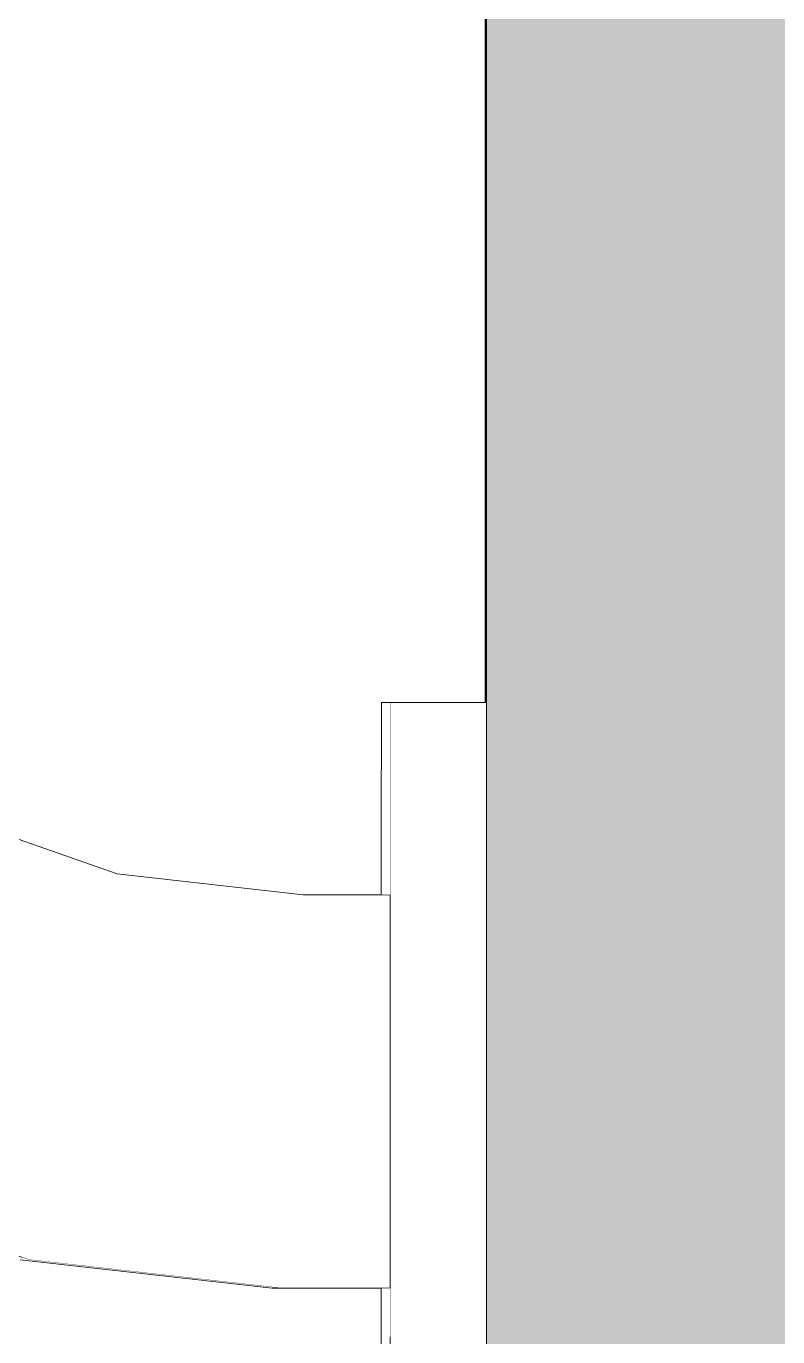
# Model space of a CAD drawing. Header units: millimetres. Extents: x -46169 to 135069, y -86316 to 18123.
# Drawn here: x 115736.4 to 115774.6, y -80692.7 to -80626 of the extents above; entities that cross this region are included whole.
import ezdxf

# ---------------------------------------------------------------- set-up
doc = ezdxf.new("R2010")
doc.units = ezdxf.units.MM
doc.header["$MEASUREMENT"] = 0
doc.linetypes.add('Wipeout_Contour', pattern=[1000, 0, -1000])
doc.layers.add('New_A-25-M_Wall_Int', color=7, linetype='Continuous')
doc.layers.add('New_A-35-M_FFE_Sanitary', color=7, linetype='Continuous')
for name, color, linetype, lineweight, true_color in [('New_A-25-M_Wall_Int_Pen_No__107', 7, 'Continuous', 15, 0xa6a6a6), ('New_A-25-M_Wall_Int_Pen_No__27', 7, 'Continuous', 50, 0x2a2a2a), ('New_A-35-M_FFE_Sanitary_Pen_No__74', 7, 'Continuous', 20, 0x606060)]:
    doc.layers.add(name, color=color, linetype=linetype, lineweight=lineweight, true_color=true_color)

# ---------------------------------------------------------------- blocks, each defined once
blk = doc.blocks.new('Section Elem_65_3', base_point=(188935.419, -81480.184))
at = {"layer": 'New_A-25-M_Wall_Int_Pen_No__107', "linetype": 'Continuous', "lineweight": 0, "true_color": 0xd2d2d2}
blk.add_hatch(color=254, dxfattribs=at).paths.add_polyline_path([(115759.796, -79210.218), (115759.796, -81480.184), (115859.796, -81480.184), (115859.796, -79210.218)])
at = {"layer": 'New_A-25-M_Wall_Int_Pen_No__27', "linetype": 'Continuous'}
blk.add_line((115759.796, -79210.218), (115759.796, -81480.184), dxfattribs=at)
blk = doc.blocks.new('Section Elem_150_3', base_point=(188935.419, -81480.184))
at = {"color": 254, "linetype": 'Wipeout_Contour', "lineweight": 0, "ltscale": 564323.238889}
blk.add_wipeout([(115723.879, -80684.298), (115736.574, -80688.74), (115736.601, -80688.621), (115723.932, -80684.188)], dxfattribs=at).dxf.layer = 'New_A-35-M_FFE_Sanitary'
at = {"color": 254, "linetype": 'Wipeout_Contour', "lineweight": 0, "ltscale": 564431.032146}
blk.add_wipeout([(115754.935, -80692.654), (115754.936, -80696.709), (115759.796, -80696.709), (115759.796, -80692.654)], dxfattribs=at).dxf.layer = 'New_A-35-M_FFE_Sanitary'
at = {"color": 254, "linetype": 'Wipeout_Contour', "lineweight": 0, "ltscale": 564322.938489}
blk.add_wipeout([(115723.932, -80684.188), (115736.601, -80688.621), (115736.695, -80688.207), (115724.116, -80683.805)], dxfattribs=at).dxf.layer = 'New_A-35-M_FFE_Sanitary'
at = {"color": 254, "linetype": 'Wipeout_Contour', "lineweight": 0, "ltscale": 564322.32276}
blk.add_wipeout([(115724.116, -80683.805), (115736.695, -80688.207), (115736.853, -80687.511), (115724.425, -80683.162)], dxfattribs=at).dxf.layer = 'New_A-35-M_FFE_Sanitary'
at = {"color": 254, "linetype": 'Wipeout_Contour', "lineweight": 0, "ltscale": 564371.75985}
blk.add_wipeout([(115736.574, -80688.74), (115749.378, -80690.183), (115749.384, -80690.061), (115736.601, -80688.621)], dxfattribs=at).dxf.layer = 'New_A-35-M_FFE_Sanitary'
at = {"color": 254, "linetype": 'Wipeout_Contour', "lineweight": 0, "ltscale": 564321.410265}
blk.add_wipeout([(115724.425, -80683.162), (115736.853, -80687.511), (115737.071, -80686.555), (115724.85, -80682.278)], dxfattribs=at).dxf.layer = 'New_A-35-M_FFE_Sanitary'
at = {"color": 254, "linetype": 'Wipeout_Contour', "lineweight": 0, "ltscale": 564371.262771}
blk.add_wipeout([(115736.601, -80688.621), (115749.384, -80690.061), (115749.407, -80689.64), (115736.695, -80688.207)], dxfattribs=at).dxf.layer = 'New_A-35-M_FFE_Sanitary'
at = {"color": 254, "linetype": 'Wipeout_Contour', "lineweight": 0, "ltscale": 564320.228613}
blk.add_wipeout([(115725.379, -80681.18), (115724.85, -80682.278), (115737.071, -80686.555), (115737.342, -80685.367)], dxfattribs=at).dxf.layer = 'New_A-35-M_FFE_Sanitary'
at = {"color": 254, "linetype": 'Wipeout_Contour', "lineweight": 0, "ltscale": 564370.235807}
blk.add_wipeout([(115736.695, -80688.207), (115749.407, -80689.64), (115749.447, -80688.93), (115736.853, -80687.511)], dxfattribs=at).dxf.layer = 'New_A-35-M_FFE_Sanitary'
at = {"color": 254, "linetype": 'Wipeout_Contour', "lineweight": 0, "ltscale": 564403.512142}
blk.add_wipeout([(115749.378, -80690.183), (115754.935, -80690.183), (115754.935, -80690.061), (115749.384, -80690.061)], dxfattribs=at).dxf.layer = 'New_A-35-M_FFE_Sanitary'
at = {"color": 254, "linetype": 'Wipeout_Contour', "lineweight": 0, "ltscale": 564318.813623}
blk.add_wipeout([(115725.379, -80681.18), (115737.342, -80685.367), (115737.658, -80683.983), (115725.994, -80679.902)], dxfattribs=at).dxf.layer = 'New_A-35-M_FFE_Sanitary'
at = {"color": 254, "linetype": 'Wipeout_Contour', "lineweight": 0, "ltscale": 564368.709938}
blk.add_wipeout([(115736.853, -80687.511), (115749.447, -80688.93), (115749.501, -80687.956), (115737.071, -80686.555)], dxfattribs=at).dxf.layer = 'New_A-35-M_FFE_Sanitary'
at = {"color": 254, "linetype": 'Wipeout_Contour', "lineweight": 0, "ltscale": 564402.91241}
blk.add_wipeout([(115749.384, -80690.061), (115754.935, -80690.061), (115754.935, -80689.64), (115749.407, -80689.639)], dxfattribs=at).dxf.layer = 'New_A-35-M_FFE_Sanitary'
at = {"color": 254, "linetype": 'Wipeout_Contour', "lineweight": 0, "ltscale": 564317.208231}
blk.add_wipeout([(115725.994, -80679.902), (115737.658, -80683.983), (115738.008, -80682.446), (115726.678, -80678.481)], dxfattribs=at).dxf.layer = 'New_A-35-M_FFE_Sanitary'
at = {"color": 254, "linetype": 'Wipeout_Contour', "lineweight": 0, "ltscale": 564366.731392}
blk.add_wipeout([(115737.342, -80685.367), (115737.071, -80686.555), (115749.501, -80687.956), (115749.569, -80686.745)], dxfattribs=at).dxf.layer = 'New_A-35-M_FFE_Sanitary'
at = {"color": 254, "linetype": 'Wipeout_Contour', "lineweight": 0, "ltscale": 564401.668056}
blk.add_wipeout([(115749.407, -80689.64), (115754.935, -80689.64), (115754.935, -80688.931), (115749.447, -80688.93)], dxfattribs=at).dxf.layer = 'New_A-35-M_FFE_Sanitary'
at = {"layer": 'New_A-35-M_FFE_Sanitary_Pen_No__74', "linetype": 'Continuous'}
blk.add_line((115723.879, -80684.298), (115736.574, -80688.74), dxfattribs=at)
at = {"color": 254, "linetype": 'Wipeout_Contour', "lineweight": 0, "ltscale": 564315.461194}
blk.add_wipeout([(115726.678, -80678.481), (115738.008, -80682.446), (115738.384, -80680.802), (115727.41, -80676.962)], dxfattribs=at).dxf.layer = 'New_A-35-M_FFE_Sanitary'
at = {"color": 254, "linetype": 'Wipeout_Contour', "lineweight": 0, "ltscale": 564364.360208}
blk.add_wipeout([(115737.342, -80685.367), (115749.569, -80686.745), (115749.648, -80685.335), (115737.658, -80683.983)], dxfattribs=at).dxf.layer = 'New_A-35-M_FFE_Sanitary'
at = {"color": 254, "linetype": 'Wipeout_Contour', "lineweight": 0, "ltscale": 564399.816793}
blk.add_wipeout([(115749.447, -80688.93), (115754.935, -80688.931), (115754.935, -80687.956), (115749.501, -80687.956)], dxfattribs=at).dxf.layer = 'New_A-35-M_FFE_Sanitary'
at = {"layer": 'New_A-35-M_FFE_Sanitary_Pen_No__74', "linetype": 'Continuous'}
blk.add_line((115736.574, -80688.74), (115749.378, -80690.183), dxfattribs=at)
at = {"color": 254, "linetype": 'Wipeout_Contour', "lineweight": 0, "ltscale": 564313.625603}
blk.add_wipeout([(115727.41, -80676.962), (115738.384, -80680.802), (115738.772, -80679.101), (115728.167, -80675.39)], dxfattribs=at).dxf.layer = 'New_A-35-M_FFE_Sanitary'
at = {"color": 254, "linetype": 'Wipeout_Contour', "lineweight": 0, "ltscale": 564361.668393}
blk.add_wipeout([(115737.658, -80683.983), (115749.648, -80685.335), (115749.735, -80683.768), (115738.008, -80682.446)], dxfattribs=at).dxf.layer = 'New_A-35-M_FFE_Sanitary'
at = {"color": 254, "linetype": 'Wipeout_Contour', "lineweight": 0, "ltscale": 564397.414932}
blk.add_wipeout([(115749.501, -80687.956), (115754.935, -80687.956), (115754.934, -80686.745), (115749.569, -80686.745)], dxfattribs=at).dxf.layer = 'New_A-35-M_FFE_Sanitary'
at = {"color": 254, "linetype": 'Wipeout_Contour', "lineweight": 0, "ltscale": 564311.757275}
blk.add_wipeout([(115728.167, -80675.39), (115738.772, -80679.101), (115739.161, -80677.395), (115728.926, -80673.814)], dxfattribs=at).dxf.layer = 'New_A-35-M_FFE_Sanitary'
at = {"color": 254, "linetype": 'Wipeout_Contour', "lineweight": 0, "ltscale": 564358.737724}
blk.add_wipeout([(115738.008, -80682.446), (115749.735, -80683.768), (115749.829, -80682.092), (115738.384, -80680.802)], dxfattribs=at).dxf.layer = 'New_A-35-M_FFE_Sanitary'
at = {"color": 254, "linetype": 'Wipeout_Contour', "lineweight": 0, "ltscale": 564394.535456}
blk.add_wipeout([(115749.569, -80686.745), (115754.934, -80686.745), (115754.934, -80685.335), (115749.648, -80685.335)], dxfattribs=at).dxf.layer = 'New_A-35-M_FFE_Sanitary'
at = {"color": 254, "linetype": 'Wipeout_Contour', "lineweight": 0, "ltscale": 564420.488111}
blk.add_wipeout([(115754.935, -80687.491), (115754.935, -80692.654), (115759.796, -80692.654), (115759.796, -80687.491)], dxfattribs=at).dxf.layer = 'New_A-35-M_FFE_Sanitary'
at = {"layer": 'New_A-35-M_FFE_Sanitary_Pen_No__74', "linetype": 'Continuous'}
for p, q in [((115749.378, -80690.183), (115754.935, -80690.183)), ((115754.936, -80696.709), (115754.935, -80692.654))]:
    blk.add_line(p, q, dxfattribs=at)
at = {"color": 254, "linetype": 'Wipeout_Contour', "lineweight": 0, "ltscale": 564309.913053}
blk.add_wipeout([(115728.926, -80673.814), (115739.161, -80677.395), (115739.54, -80675.736), (115729.664, -80672.28)], dxfattribs=at).dxf.layer = 'New_A-35-M_FFE_Sanitary'
at = {"color": 254, "linetype": 'Wipeout_Contour', "lineweight": 0, "ltscale": 564355.65726}
blk.add_wipeout([(115738.384, -80680.802), (115749.829, -80682.092), (115749.927, -80680.359), (115738.772, -80679.101)], dxfattribs=at).dxf.layer = 'New_A-35-M_FFE_Sanitary'
at = {"color": 254, "linetype": 'Wipeout_Contour', "lineweight": 0, "ltscale": 564391.265951}
blk.add_wipeout([(115749.648, -80685.335), (115754.934, -80685.335), (115754.934, -80683.768), (115749.735, -80683.768)], dxfattribs=at).dxf.layer = 'New_A-35-M_FFE_Sanitary'
at = {"color": 254, "linetype": 'Wipeout_Contour', "lineweight": 0, "ltscale": 564308.14908}
blk.add_wipeout([(115729.664, -80672.28), (115739.54, -80675.736), (115739.897, -80674.173), (115730.36, -80670.836)], dxfattribs=at).dxf.layer = 'New_A-35-M_FFE_Sanitary'
at = {"color": 254, "linetype": 'Wipeout_Contour', "lineweight": 0, "ltscale": 564352.520625}
blk.add_wipeout([(115738.772, -80679.101), (115749.927, -80680.359), (115750.024, -80678.62), (115739.161, -80677.395)], dxfattribs=at).dxf.layer = 'New_A-35-M_FFE_Sanitary'
at = {"color": 254, "linetype": 'Wipeout_Contour', "lineweight": 0, "ltscale": 564387.705598}
blk.add_wipeout([(115749.735, -80683.768), (115754.934, -80683.768), (115754.934, -80682.092), (115749.829, -80682.092)], dxfattribs=at).dxf.layer = 'New_A-35-M_FFE_Sanitary'
at = {"color": 254, "linetype": 'Wipeout_Contour', "lineweight": 0, "ltscale": 564306.519085}
blk.add_wipeout([(115730.36, -80670.836), (115739.897, -80674.173), (115740.22, -80672.756), (115730.991, -80669.526)], dxfattribs=at).dxf.layer = 'New_A-35-M_FFE_Sanitary'
at = {"color": 254, "linetype": 'Wipeout_Contour', "lineweight": 0, "ltscale": 564349.423169}
blk.add_wipeout([(115739.161, -80677.395), (115750.024, -80678.62), (115750.12, -80676.928), (115739.54, -80675.736)], dxfattribs=at).dxf.layer = 'New_A-35-M_FFE_Sanitary'
at = {"color": 254, "linetype": 'Wipeout_Contour', "lineweight": 0, "ltscale": 564383.962755}
blk.add_wipeout([(115749.829, -80682.092), (115754.934, -80682.092), (115754.934, -80680.359), (115749.927, -80680.359)], dxfattribs=at).dxf.layer = 'New_A-35-M_FFE_Sanitary'
at = {"color": 254, "linetype": 'Wipeout_Contour', "lineweight": 0, "ltscale": 564305.072749}
blk.add_wipeout([(115730.991, -80669.526), (115740.22, -80672.756), (115740.502, -80671.526), (115731.539, -80668.389)], dxfattribs=at).dxf.layer = 'New_A-35-M_FFE_Sanitary'
at = {"color": 254, "linetype": 'Wipeout_Contour', "lineweight": 0, "ltscale": 564346.459057}
blk.add_wipeout([(115739.54, -80675.736), (115750.12, -80676.928), (115750.209, -80675.336), (115739.897, -80674.173)], dxfattribs=at).dxf.layer = 'New_A-35-M_FFE_Sanitary'
at = {"color": 254, "linetype": 'Wipeout_Contour', "lineweight": 0, "ltscale": 564380.15123}
blk.add_wipeout([(115750.024, -80678.62), (115749.927, -80680.359), (115754.934, -80680.359), (115754.934, -80678.62)], dxfattribs=at).dxf.layer = 'New_A-35-M_FFE_Sanitary'
at = {"color": 254, "linetype": 'Wipeout_Contour', "lineweight": 0, "ltscale": 564407.935489}
blk.add_wipeout([(115754.934, -80681.679), (115754.935, -80687.491), (115759.796, -80687.491), (115759.796, -80681.679)], dxfattribs=at).dxf.layer = 'New_A-35-M_FFE_Sanitary'
at = {"layer": 'New_A-35-M_FFE_Sanitary_Pen_No__74', "linetype": 'Continuous'}
blk.add_line((115754.935, -80692.654), (115754.935, -80687.491), dxfattribs=at)
at = {"color": 254, "linetype": 'Wipeout_Contour', "lineweight": 0, "ltscale": 564303.854183}
blk.add_wipeout([(115731.539, -80668.389), (115740.502, -80671.526), (115740.731, -80670.521), (115731.986, -80667.461)], dxfattribs=at).dxf.layer = 'New_A-35-M_FFE_Sanitary'
at = {"color": 254, "linetype": 'Wipeout_Contour', "lineweight": 0, "ltscale": 564343.718413}
blk.add_wipeout([(115739.897, -80674.173), (115750.209, -80675.336), (115750.291, -80673.891), (115740.22, -80672.756)], dxfattribs=at).dxf.layer = 'New_A-35-M_FFE_Sanitary'
at = {"color": 254, "linetype": 'Wipeout_Contour', "lineweight": 0, "ltscale": 564376.386705}
blk.add_wipeout([(115750.12, -80676.928), (115750.024, -80678.62), (115754.934, -80678.62), (115754.934, -80676.929)], dxfattribs=at).dxf.layer = 'New_A-35-M_FFE_Sanitary'
at = {"color": 254, "linetype": 'Wipeout_Contour', "lineweight": 0, "ltscale": 564302.900576}
blk.add_wipeout([(115731.986, -80667.461), (115740.731, -80670.521), (115740.903, -80669.771), (115732.32, -80666.768)], dxfattribs=at).dxf.layer = 'New_A-35-M_FFE_Sanitary'
at = {"color": 254, "linetype": 'Wipeout_Contour', "lineweight": 0, "ltscale": 564341.284575}
blk.add_wipeout([(115740.22, -80672.756), (115750.291, -80673.891), (115750.361, -80672.637), (115740.502, -80671.526)], dxfattribs=at).dxf.layer = 'New_A-35-M_FFE_Sanitary'
at = {"color": 254, "linetype": 'Wipeout_Contour', "lineweight": 0, "ltscale": 564372.783685}
blk.add_wipeout([(115750.12, -80676.928), (115754.934, -80676.929), (115754.934, -80675.336), (115750.209, -80675.336)], dxfattribs=at).dxf.layer = 'New_A-35-M_FFE_Sanitary'
at = {"color": 254, "linetype": 'Wipeout_Contour', "lineweight": 0, "ltscale": 564302.241052}
blk.add_wipeout([(115732.32, -80666.768), (115740.903, -80669.771), (115741.011, -80669.3), (115732.53, -80666.333)], dxfattribs=at).dxf.layer = 'New_A-35-M_FFE_Sanitary'
at = {"color": 254, "linetype": 'Wipeout_Contour', "lineweight": 0, "ltscale": 564339.231564}
blk.add_wipeout([(115740.502, -80671.526), (115750.361, -80672.637), (115750.419, -80671.613), (115740.731, -80670.521)], dxfattribs=at).dxf.layer = 'New_A-35-M_FFE_Sanitary'
at = {"color": 254, "linetype": 'Wipeout_Contour', "lineweight": 0, "ltscale": 564369.45166}
blk.add_wipeout([(115750.291, -80673.891), (115750.209, -80675.336), (115754.934, -80675.336), (115754.934, -80673.891)], dxfattribs=at).dxf.layer = 'New_A-35-M_FFE_Sanitary'
at = {"color": 254, "linetype": 'Wipeout_Contour', "lineweight": 0, "ltscale": 564394.489718}
blk.add_wipeout([(115754.934, -80675.734), (115754.934, -80681.679), (115759.796, -80681.679), (115759.796, -80675.734)], dxfattribs=at).dxf.layer = 'New_A-35-M_FFE_Sanitary'
at = {"layer": 'New_A-35-M_FFE_Sanitary_Pen_No__74', "linetype": 'Continuous'}
blk.add_line((115754.935, -80687.491), (115754.934, -80681.679), dxfattribs=at)
at = {"color": 254, "linetype": 'Wipeout_Contour', "lineweight": 0, "ltscale": 564301.89577}
blk.add_wipeout([(115732.53, -80666.333), (115741.011, -80669.3), (115741.052, -80669.121), (115732.61, -80666.168)], dxfattribs=at).dxf.layer = 'New_A-35-M_FFE_Sanitary'
at = {"color": 254, "linetype": 'Wipeout_Contour', "lineweight": 0, "ltscale": 564337.62185}
blk.add_wipeout([(115740.731, -80670.521), (115750.419, -80671.613), (115750.462, -80670.849), (115740.903, -80669.771)], dxfattribs=at).dxf.layer = 'New_A-35-M_FFE_Sanitary'
at = {"color": 254, "linetype": 'Wipeout_Contour', "lineweight": 0, "ltscale": 564366.491818}
blk.add_wipeout([(115750.361, -80672.637), (115750.291, -80673.891), (115754.934, -80673.891), (115754.935, -80672.637)], dxfattribs=at).dxf.layer = 'New_A-35-M_FFE_Sanitary'
at = {"color": 254, "linetype": 'Wipeout_Contour', "lineweight": 0, "ltscale": 564336.504472}
blk.add_wipeout([(115740.903, -80669.771), (115750.462, -80670.849), (115750.49, -80670.368), (115741.011, -80669.3)], dxfattribs=at).dxf.layer = 'New_A-35-M_FFE_Sanitary'
at = {"color": 254, "linetype": 'Wipeout_Contour', "lineweight": 0, "ltscale": 564363.994126}
blk.add_wipeout([(115750.419, -80671.613), (115750.361, -80672.637), (115754.935, -80672.637), (115754.935, -80671.613)], dxfattribs=at).dxf.layer = 'New_A-35-M_FFE_Sanitary'
at = {"color": 254, "linetype": 'Wipeout_Contour', "lineweight": 0, "ltscale": 564335.913626}
blk.add_wipeout([(115741.011, -80669.3), (115750.49, -80670.368), (115750.5, -80670.186), (115741.052, -80669.121)], dxfattribs=at).dxf.layer = 'New_A-35-M_FFE_Sanitary'
at = {"color": 254, "linetype": 'Wipeout_Contour', "lineweight": 0, "ltscale": 564362.034335}
blk.add_wipeout([(115750.462, -80670.849), (115750.419, -80671.613), (115754.935, -80671.613), (115754.935, -80670.849)], dxfattribs=at).dxf.layer = 'New_A-35-M_FFE_Sanitary'
at = {"layer": 'New_A-35-M_FFE_Sanitary_Pen_No__74', "linetype": 'Continuous'}
blk.add_line((115732.61, -80666.168), (115741.052, -80669.121), dxfattribs=at)
at = {"color": 254, "linetype": 'Wipeout_Contour', "lineweight": 0, "ltscale": 564360.672048}
blk.add_wipeout([(115750.49, -80670.368), (115750.462, -80670.849), (115754.935, -80670.849), (115754.935, -80670.368)], dxfattribs=at).dxf.layer = 'New_A-35-M_FFE_Sanitary'
at = {"color": 254, "linetype": 'Wipeout_Contour', "lineweight": 0, "ltscale": 564359.948589}
blk.add_wipeout([(115750.5, -80670.186), (115750.49, -80670.368), (115754.935, -80670.368), (115754.935, -80670.186)], dxfattribs=at).dxf.layer = 'New_A-35-M_FFE_Sanitary'
at = {"layer": 'New_A-35-M_FFE_Sanitary_Pen_No__74', "linetype": 'Continuous'}
blk.add_line((115741.052, -80669.121), (115750.5, -80670.186), dxfattribs=at)
at = {"color": 254, "linetype": 'Wipeout_Contour', "lineweight": 0, "ltscale": 564381.345424}
blk.add_wipeout([(115754.935, -80670.184), (115754.934, -80675.734), (115759.796, -80675.734), (115759.796, -80670.184)], dxfattribs=at).dxf.layer = 'New_A-35-M_FFE_Sanitary'
at = {"layer": 'New_A-35-M_FFE_Sanitary_Pen_No__74', "linetype": 'Continuous'}
blk.add_line((115754.934, -80681.679), (115754.934, -80675.734), dxfattribs=at)
at = {"color": 254, "linetype": 'Wipeout_Contour', "lineweight": 0, "ltscale": 564369.670655}
blk.add_wipeout([(115754.936, -80665.523), (115754.935, -80670.184), (115759.796, -80670.184), (115759.796, -80665.523)], dxfattribs=at).dxf.layer = 'New_A-35-M_FFE_Sanitary'
at = {"layer": 'New_A-35-M_FFE_Sanitary_Pen_No__74', "linetype": 'Continuous'}
for p, q in [((115750.5, -80670.186), (115754.935, -80670.186)), ((115754.934, -80675.734), (115754.935, -80670.184))]:
    blk.add_line(p, q, dxfattribs=at)
at = {"color": 254, "linetype": 'Wipeout_Contour', "lineweight": 0, "ltscale": 564360.502487}
blk.add_wipeout([(115754.937, -80662.165), (115754.936, -80665.523), (115759.796, -80665.523), (115759.796, -80662.165)], dxfattribs=at).dxf.layer = 'New_A-35-M_FFE_Sanitary'
at = {"layer": 'New_A-35-M_FFE_Sanitary_Pen_No__74', "linetype": 'Continuous'}
blk.add_line((115754.935, -80670.184), (115754.936, -80665.523), dxfattribs=at)
at = {"color": 254, "linetype": 'Wipeout_Contour', "lineweight": 0, "ltscale": 564354.655198}
blk.add_wipeout([(115754.937, -80662.165), (115759.796, -80662.165), (115759.796, -80660.408), (115754.938, -80660.408)], dxfattribs=at).dxf.layer = 'New_A-35-M_FFE_Sanitary'
at = {"layer": 'New_A-35-M_FFE_Sanitary_Pen_No__74', "linetype": 'Continuous'}
for p, q in [((115754.937, -80662.165), (115754.938, -80660.408)), ((115754.938, -80660.408), (115759.796, -80660.408)), ((115754.936, -80665.523), (115754.937, -80662.165))]:
    blk.add_line(p, q, dxfattribs=at)
blk = doc.blocks.new('Section Elem_151_3', base_point=(188935.419, -81480.184))
at = {"color": 254, "linetype": 'Wipeout_Contour', "lineweight": 0, "ltscale": 564360.948833}
blk.add_wipeout([(115754.48, -80670.184), (115754.935, -80670.184), (115754.936, -80665.523), (115754.481, -80665.523)], dxfattribs=at).dxf.layer = 'New_A-35-M_FFE_Sanitary'
at = {"color": 254, "linetype": 'Wipeout_Contour', "lineweight": 0, "ltscale": 846544.890116}
blk.add_wipeout([(115736.119, -80688.74), (115748.923, -80690.183), (115748.925, -80690.132), (115736.574, -80688.74), (115736.274, -80688.635), (115736.146, -80688.621)], dxfattribs=at).dxf.layer = 'New_A-35-M_FFE_Sanitary'
at = {"color": 254, "linetype": 'Wipeout_Contour', "lineweight": 0, "ltscale": 564414.845438}
blk.add_wipeout([(115754.48, -80690.183), (115754.48, -80692.654), (115754.935, -80692.654), (115754.935, -80690.183)], dxfattribs=at).dxf.layer = 'New_A-35-M_FFE_Sanitary'
at = {"layer": 'New_A-35-M_FFE_Sanitary_Pen_No__74', "linetype": 'Continuous'}
for p, q in [((115754.48, -80692.654), (115754.48, -80690.183)), ((115754.481, -80696.709), (115754.48, -80692.654))]:
    blk.add_line(p, q, dxfattribs=at)
at = {"color": 254, "linetype": 'Wipeout_Contour', "lineweight": 0, "ltscale": 564351.782236}
blk.add_wipeout([(115754.481, -80665.523), (115754.936, -80665.523), (115754.937, -80662.165), (115754.482, -80662.165)], dxfattribs=at).dxf.layer = 'New_A-35-M_FFE_Sanitary'
at = {"color": 254, "linetype": 'Wipeout_Contour', "lineweight": 0, "ltscale": 423295.814388}
blk.add_wipeout([(115748.925, -80690.132), (115748.923, -80690.183), (115749.378, -80690.183)], dxfattribs=at).dxf.layer = 'New_A-35-M_FFE_Sanitary'
at = {"layer": 'New_A-35-M_FFE_Sanitary_Pen_No__74', "linetype": 'Continuous'}
for p, q in [((115754.48, -80670.184), (115754.481, -80665.523)), ((115736.119, -80688.74), (115748.923, -80690.183)), ((115748.923, -80690.183), (115749.378, -80690.183))]:
    blk.add_line(p, q, dxfattribs=at)
at = {"color": 254, "linetype": 'Wipeout_Contour', "lineweight": 0, "ltscale": 705432.399562}
blk.add_wipeout([(115754.482, -80662.165), (115754.937, -80662.165), (115754.937, -80661.51), (115754.938, -80660.408), (115754.483, -80660.408)], dxfattribs=at).dxf.layer = 'New_A-35-M_FFE_Sanitary'
at = {"layer": 'New_A-35-M_FFE_Sanitary_Pen_No__74', "linetype": 'Continuous'}
for p, q in [((115754.482, -80662.165), (115754.483, -80660.408)), ((115754.483, -80660.408), (115754.938, -80660.408)), ((115754.481, -80665.523), (115754.482, -80662.165))]:
    blk.add_line(p, q, dxfattribs=at)

msp = doc.modelspace()

# ---------------------------------------------------------------- block references
at = {"layer": 'New_A-25-M_Wall_Int'}
msp.add_blockref('Section Elem_65_3', (188935.419, -81480.184), dxfattribs=at)

# ---------------------------------------------------------------- next in the draw order: block references
at = {"layer": 'New_A-35-M_FFE_Sanitary'}
msp.add_blockref('Section Elem_150_3', (188935.419, -81480.184), dxfattribs=at)

# ---------------------------------------------------------------- next in the draw order: block references
msp.add_blockref('Section Elem_151_3', (188935.419, -81480.184), dxfattribs=at)

doc.saveas('drawing.dxf')
